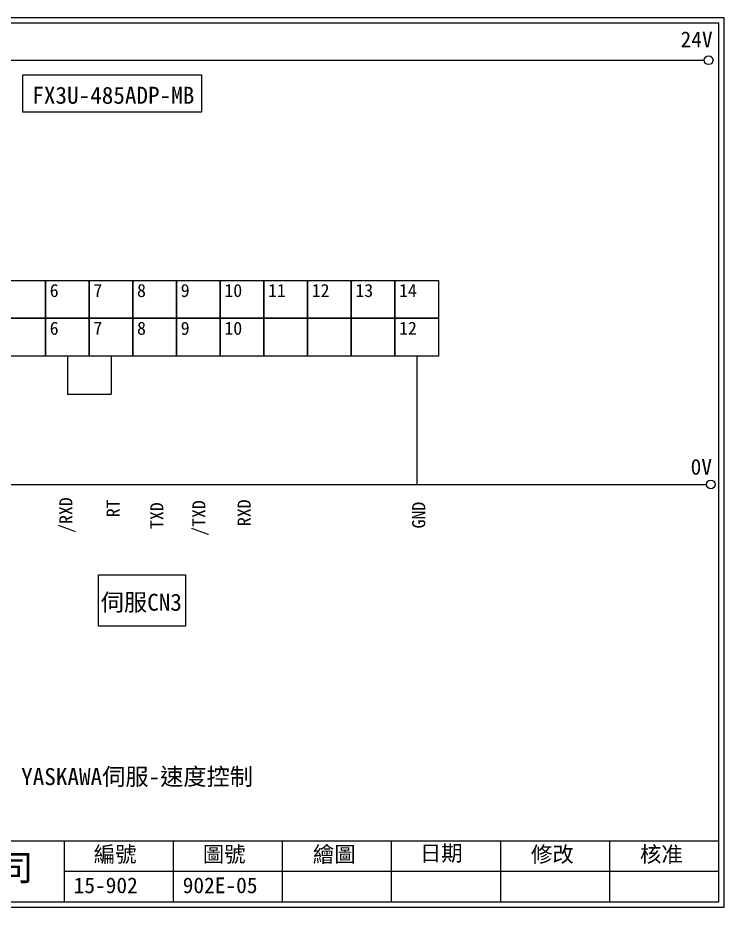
# Model space of a CAD drawing. Extents: x 627 to 914, y 3 to 207.
# Drawn here: x 752.2 to 914.2, y 3 to 207 of the extents above; entities that cross this region are included whole.
import ezdxf

# ---------------------------------------------------------------- set-up
doc = ezdxf.new("R2010")
doc.units = 0
doc.layers.get('0').update_dxf_attribs({"linetype": 'CONTINUOUS'})
doc.layers.add('圖框層', color=7, linetype='CONTINUOUS')
doc.layers.add('標尺寸層', color=3, linetype='CONTINUOUS')
doc.styles.add('CNS', font='romanc.shx', dxfattribs={"bigfont": 'chineset.shx'})
doc.styles.add('STSL', font='kaiu.ttf')

msp = doc.modelspace()

# ---------------------------------------------------------------- linework, layer by layer
for points in [[(748.62, 146.73), (758.63, 146.73), (758.63, 138.07), (748.62, 138.07)], [(758.63, 146.73), (768.64, 146.73), (768.64, 138.07), (758.63, 138.07)], [(768.64, 146.73), (778.65, 146.73), (778.65, 138.07), (768.64, 138.07)], [(778.65, 146.73), (788.66, 146.73), (788.66, 138.07), (778.65, 138.07)], [(788.66, 146.73), (798.67, 146.73), (798.67, 138.07), (788.66, 138.07)], [(798.67, 146.73), (808.68, 146.73), (808.68, 138.07), (798.67, 138.07)], [(808.68, 146.73), (818.69, 146.73), (818.69, 138.07), (808.68, 138.07)], [(818.69, 146.73), (828.7, 146.73), (828.7, 138.07), (818.69, 138.07)], [(828.7, 146.73), (838.71, 146.73), (838.71, 138.07), (828.7, 138.07)], [(838.71, 146.73), (848.72, 146.73), (848.72, 138.07), (838.71, 138.07)], [(748.62, 138.07), (758.63, 138.07), (758.63, 129.4), (748.62, 129.4)], [(758.63, 138.07), (768.64, 138.07), (768.64, 129.4), (758.63, 129.4)], [(768.64, 138.07), (778.65, 138.07), (778.65, 129.4), (768.64, 129.4)], [(778.65, 138.07), (788.66, 138.07), (788.66, 129.4), (778.65, 129.4)], [(788.66, 138.07), (798.67, 138.07), (798.67, 129.4), (788.66, 129.4)], [(798.67, 138.07), (808.68, 138.07), (808.68, 129.4), (798.67, 129.4)], [(808.68, 138.07), (818.69, 138.07), (818.69, 129.4), (808.68, 129.4)], [(818.69, 138.07), (828.7, 138.07), (828.7, 129.4), (818.69, 129.4)], [(828.7, 138.07), (838.71, 138.07), (838.71, 129.4), (828.7, 129.4)], [(838.71, 138.07), (848.72, 138.07), (848.72, 129.4), (838.71, 129.4)]]:
    msp.add_lwpolyline(points, close=True)
for centre in [(910.63, 197.22), (911.12, 99.96)]:
    msp.add_circle(centre, 1)
at = {"layer": '圖框層', "color": 7}
for p, q in [((914.2, 206.97), (627.2, 206.97)), ((914.2, 3), (914.2, 206.97)), ((912.95, 205.72), (628.45, 205.72)), ((912.95, 4.25), (912.95, 205.72)), ((628.45, 18.25), (912.95, 18.25)), ((762.95, 4.25), (762.95, 18.25)), ((787.95, 4.25), (787.95, 18.25)), ((812.95, 4.25), (812.95, 18.25)), ((837.95, 4.25), (837.95, 18.25)), ((862.95, 4.25), (862.95, 18.25)), ((887.95, 4.25), (887.95, 18.25)), ((762.95, 11.25), (912.95, 11.25)), ((628.45, 4.25), (912.95, 4.25)), ((627.2, 3), (914.2, 3))]:
    msp.add_line(p, q, dxfattribs=at)
at = {"layer": '標尺寸層', "color": 7}
for p, q in [((632.04, 197.22), (909.63, 197.22)), ((632.25, 99.96), (910.12, 99.96))]:
    msp.add_line(p, q, dxfattribs=at)
at = {"layer": '標尺寸層'}
for p, q in [((753.4, 193.87), (794.4, 193.87)), ((753.4, 185.29), (753.4, 193.87)), ((794.4, 193.87), (794.4, 185.29)), ((794.4, 185.29), (753.4, 185.29)), ((763.64, 129.4), (763.64, 120.68)), ((773.65, 129.4), (773.65, 120.68)), ((843.71, 129.4), (843.71, 99.96)), ((763.64, 120.68), (773.65, 120.68))]:
    msp.add_line(p, q, dxfattribs=at)
msp.add_lwpolyline([(770.78, 79.24), (790.68, 79.24), (790.68, 67.48), (770.78, 67.48)], close=True, dxfattribs=at)

# ---------------------------------------------------------------- texts
at = {"char_height": 3, "width": 8.2913, "attachment_point": 1}
for s, insert in [('6', (759.57, 145.93)), ('7', (769.58, 145.93)), ('8', (779.59, 145.93)), ('9', (789.6, 145.93)), ('10', (799.61, 145.93)), ('11', (809.62, 145.93)), ('12', (819.63, 145.93)), ('13', (829.64, 145.93)), ('14', (839.65, 145.93)), ('6', (759.57, 137.27)), ('7', (769.58, 137.27)), ('8', (779.59, 137.27)), ('9', (789.6, 137.27)), ('10', (799.61, 137.27)), ('12', (839.65, 137.27))]:
    msp.add_mtext(s, dxfattribs=dict(at, insert=insert))
at = {"layer": '圖框層', "color": 4, "style": 'STSL'}
for s, height, p in [('24V', 3.6, (904.19, 200.22)), ('0V', 3.6, (906.5, 102.2)), ('編號', 3.6, (769.66, 13.34)), ('圖號', 3.6, (794.66, 13.34)), ('繪圖', 3.6, (819.89, 13.34)), ('日期', 3.6, (844.41, 13.59)), ('修改', 3.6, (869.89, 13.34)), ('核准', 3.6, (894.89, 13.34)), ('泓陞自動化科技有限公司', 6, (665.8, 9.08)), ('15-902', 3.6, (765.06, 6.22)), ('902E-05', 3.6, (790.06, 6.22))]:
    msp.add_text(s, height=height, dxfattribs=at).set_placement(p)
at = {"layer": '標尺寸層', "color": 7, "char_height": 3.9, "attachment_point": 5, "style": 'CNS'}
for s, insert, width in [('{\\fDFKai-SB|b0|i0|c136|p65;FX3U-485ADP-MB}', (774.15, 189.17), 20.2184), ('{\\fDFKai-SB|b0|i0|c136|p65;伺服CN3}', (780.57, 72.72), 20.2184), ('{\\fDFKai-SB|b0|i0|c136|p65;YASKAWA伺服-速度控制}', (779.59, 32.73), 60.6367)]:
    msp.add_mtext(s, dxfattribs=dict(at, insert=insert, width=width))
at = {"layer": '標尺寸層', "color": 7, "char_height": 3, "attachment_point": 5, "rotation": 90, "style": 'CNS'}
for s, insert, width in [('{\\fDFKai-SB|b0|i0|c136|p65;/RXD}', (763.64, 92.92), 14.0711), ('{\\fDFKai-SB|b0|i0|c136|p65;RT}', (774.11, 94.47), 10.9784), ('{\\fDFKai-SB|b0|i0|c136|p65;/TXD}', (794.13, 92.25), 15.4124), ('{\\fDFKai-SB|b0|i0|c136|p65;RXD}', (804.14, 93.46), 12.9981), ('{\\fDFKai-SB|b0|i0|c136|p65;TXD}', (784.12, 92.79), 14.3394), ('{\\fDFKai-SB|b0|i0|c136|p65;GND}', (844.18, 92.92), 14.0711)]:
    msp.add_mtext(s, dxfattribs=dict(at, insert=insert, width=width))

doc.saveas('drawing.dxf')
